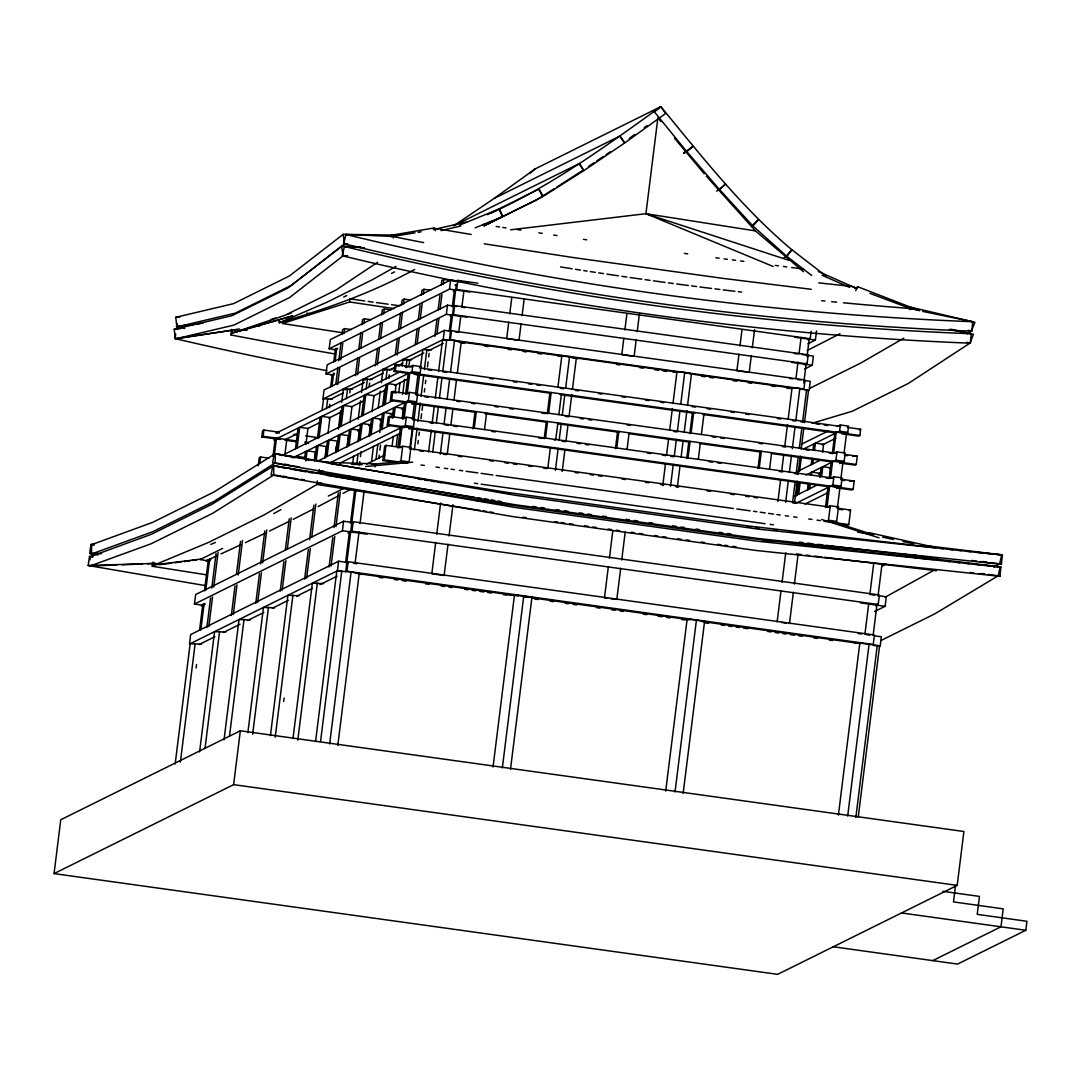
<?xml version="1.0" encoding="UTF-8"?>
<svg xmlns="http://www.w3.org/2000/svg" width="1081" height="1081" viewBox="0 0 1081 1081"><rect width="100%" height="100%" fill="white"/><g stroke="black" fill="none" stroke-linecap="round" stroke-linejoin="round"><path stroke-width="1.5" d="M116.978 565.025L90.007 566.025L151.381 543.662L212.619 513.326L273.709 475.005L273.763 465.708L327.759 474.545M275.263 453.682L213.957 491.99L152.745 522.326L91.628 544.675L91.507 554.013L152.88 531.649L214.119 501.314L275.209 462.992L275.263 453.682L329.259 462.533M90.088 559.796L90.142 556.688L151.245 534.338L212.471 504.003L273.763 465.708M343.636 332.907L282.384 323.53L349.609 301.977L349.852 298.626M949.334 329.489L971.224 333.745L970.414 343.19A3204.895 3100.213 -26.2 0 1 342.204 255.738L344.447 246.482L364.311 247.711M922.769 311.409L972.711 321.719L971.9 331.178A3204.895 3100.213 -26.2 0 1 343.704 243.725L345.947 234.469L392.444 236.415A4307.758 4192.591 -30.6 0 0 423.657 242.603M999.939 576.308L1000.898 567.012L757.105 541.176L514.34 507.381L272.79 465.641L271.128 474.843L512.867 516.61L755.876 550.445L999.939 576.308L996.668 575.889M1001.438 564.296L1002.398 554.985L758.605 529.163L515.84 495.355L274.29 453.628L272.628 462.83L514.367 504.597L757.376 538.419L1001.438 564.296L996.52 563.66M335.353 354.028A4519.445 3880.939 22.2 0 1 231.091 334.988L231.726 329.354M231.091 334.988L232.28 329.719M207.133 574.93L152.299 566.268L152.637 563.35M152.299 566.268L153.394 562.147M54.05 873.61L60.766 819.749L240.333 730.783L963.901 831.505L957.198 885.38L777.631 974.346L54.05 873.61L233.618 784.644L957.198 885.38M204.323 605.455L194.458 604.076L195.647 594.55L343.623 521.231L353.487 522.596M175.149 764.037L190.134 643.749L201.35 644.168M180.365 762.186L195.148 643.56M199.553 630.399L202.823 604.063M204.471 590.902L208.363 559.634M196.107 667.95L196.526 664.612M200.863 629.75L204.147 603.414M205.782 590.253L209.673 558.972M206.876 627.575L210.565 597.955M211.795 588.078L216.105 553.513M208.849 626.602L212.538 596.969M213.768 587.091L218.078 552.526M199.593 751.93L214.579 631.628L225.794 632.061M205.025 748.403L219.592 631.439M231.32 615.467L235.009 585.834M236.442 574.322L240.536 541.405M233.293 614.481L236.982 584.862M238.212 574.984L242.522 540.419M224.037 739.823L239.023 619.521L250.238 619.954M258.197 465.938L259.224 457.655L260.548 456.993L268.899 458.168M280.195 439.494L261.805 436.94L262.575 430.724L263.899 430.062L278.939 432.157M259.724 463.627L260.548 456.993M261.805 436.94L263.129 436.278L263.899 430.062M229.469 736.283L244.036 619.332M272.98 456.331L275.169 438.791L276.479 438.143L274.506 454.074M255.765 603.347L259.454 573.727M260.683 563.85L264.777 530.933M233.618 784.644L240.333 730.783M257.737 602.374L261.426 572.754M262.656 562.877L266.75 529.96M247.86 732.715L263.467 607.414L274.669 607.846M284.979 453.912L286.762 439.575L285.452 440.224M252.657 734.202L268.48 607.225M295.478 448.818L298.059 428.103M297.126 448.007L299.707 427.292L307.923 428.427L305.95 444.372M280.209 591.239L283.898 561.62M285.33 550.094L289.222 518.826M282.182 590.267L285.87 560.634M287.303 549.121L291.194 517.84M304.639 458.276L305.464 451.655M270.426 735.648L287.911 595.293L299.113 595.726M305.869 460.776L307.112 450.831L315.328 451.98L314.301 460.263M275.223 737.134L292.924 595.104M283.681 701.38L284.1 698.042M314.625 461.114L316.476 446.196M317.517 437.9L320.084 417.185M333.921 375.039L326.016 373.931L327.151 364.824L447.48 305.193L456.966 306.518M335.475 349.649L329.151 348.771L330.286 339.65L450.615 280.033L461.682 281.573M322.084 410.496L323.543 398.781L332.367 399.092M316.26 460.29L318.125 445.372L326.34 446.521L324.895 458.128M319.152 437.089L321.733 416.374L329.962 417.523L327.975 433.454M304.639 579.132L308.342 549.499M309.571 539.635L313.868 505.07M326.462 408.659L327.719 398.619M306.626 578.146L310.315 548.526M311.747 537L315.841 504.084M330.691 386.809L332.124 375.283M333.759 362.121L335.407 348.96M329.327 407.686L329.746 404.335M332.002 386.147L333.651 372.986M335.083 361.473L336.718 348.312M325.435 457.304L327.489 440.737M335.867 383.877L337.921 367.432M338.745 360.851L340.988 342.758M342.015 334.529L342.636 329.597L344.609 328.61L351.19 329.529M327.07 456.493L329.137 439.926L337.367 441.062L335.921 452.669M292.992 738.566L312.355 583.186L323.557 583.618M337.637 384.552L339.691 368.094M340.718 359.865L342.758 343.42M343.988 333.543L344.609 328.61M297.802 740.053L317.355 582.997M335.664 450.872L336.299 445.845M338.38 429.116L340.664 410.712M341.718 402.335L343.38 388.957L352.203 389.255M336.448 451.844L338.502 435.278M339.542 426.995L342.123 406.28M338.083 451.034L340.15 434.467L348.379 435.602L346.933 447.21M341.191 426.171L343.772 405.456L351.987 406.605L350.001 422.536M346.298 398.835L347.555 388.795M349.785 392.835L350.203 389.484L364.446 382.431M329.083 567.025L332.772 537.392M334.015 527.514L338.312 492.95M331.07 566.039L334.759 536.419M335.988 526.542L340.285 491.977M355.5 375.702L357.757 357.608M358.784 349.379L360.824 332.921M361.851 324.692L362.473 319.76L364.446 318.787L371.026 319.706M347.46 446.399L349.528 429.819M357.473 374.715L359.527 358.27M360.757 348.393L362.594 333.597M363.824 323.719L364.446 318.787M349.109 445.575L351.163 429.008L359.392 430.143L357.946 441.751M315.571 741.498L336.799 571.079L351.109 571.822L361.459 574.511M338.637 561.215L190.661 634.547L189.486 644.073L337.448 570.754L338.637 561.215L348.501 562.593M194.458 604.076L342.434 530.757L343.623 521.231M352.798 462.79L353.622 456.101M358.216 419.279L360.5 400.875M361.54 392.511L363.216 379.12L372.04 379.431M320.571 741.309L341.799 570.89M358.473 440.94L360.541 424.36M361.567 416.077L364.148 395.362M356.757 464.303L358.014 454.263M366.135 389.011L367.391 378.972M360.122 440.116L362.176 423.549L370.405 424.698L368.959 436.292M363.216 415.266L365.797 394.538L374.012 395.687L372.026 411.618M345.582 562.674L349.487 531.406M354.609 490.261L350.514 523.177L353.163 521.718L879.394 594.982L878.204 604.509L875.583 605.819M345.677 571.89L355.919 489.598M359.405 464.992L359.824 461.655M360.446 456.628L361.081 451.615M369.202 386.349L369.621 382.998M348.028 533.203L351.974 531.244L353.163 521.718M375.337 365.864L377.391 349.42M378.62 339.542L380.661 323.097M381.688 314.868L382.296 309.936L384.282 308.95L390.849 309.869M329.664 743.904L351.109 571.822M377.31 364.892L379.363 348.447M380.593 338.569L382.431 323.76M383.66 313.895L384.282 308.95M369.486 435.481L371.553 418.901M355.122 563.16L359.027 531.893M360.054 523.663L364.148 490.747M371.134 434.657L373.202 418.09L381.417 419.239L379.769 432.495M371.58 461.33L373.458 446.264M378.255 407.78L380.336 391.052M381.377 382.688L383.052 369.297L391.876 369.607M337.812 745.404L359.243 573.322M375.972 459.493L377.85 444.44M380.134 426.036L380.553 422.685M382.633 405.956L384.728 389.214M385.971 379.174L387.228 369.134M380.498 430.022L382.566 413.442M383.593 405.159L386.174 384.444M382.147 429.211L384.214 412.631L392.43 413.78L392.025 417.09M385.241 404.348L387.822 383.633L396.051 384.768L395.051 392.741M378.823 458.52L379.242 455.169M379.863 450.142L380.498 445.129M388.836 378.201L389.255 374.85M395.376 354.392L397.213 339.596M398.443 329.719L400.497 313.274M401.524 305.045L402.132 300.113L404.118 299.126L410.685 300.045M396.254 462.384L382.89 460.533L384.687 446.021L386.012 445.372L401.051 447.466M403.983 427.63L387.268 425.306L388.309 417.023L389.619 416.374L404.659 418.469M407.078 402.767L390.376 400.443L391.403 392.16L392.714 391.511L407.753 393.606M409.023 373.54L393.984 371.445L394.754 365.229L396.078 364.581L412.78 366.905M382.89 460.533L384.201 459.871L386.012 445.372M387.268 425.306L388.592 424.657L389.619 416.374M390.376 400.443L391.687 399.794L392.714 391.511M393.984 371.445L395.295 370.797L396.078 364.581M397.146 355.068L399.2 338.61M400.429 328.746L402.47 312.287M403.497 304.058L404.118 299.126M392.335 417.928L393.579 407.983M393.984 417.117L395.227 407.172L403.443 408.321L402.213 418.266M392.052 446.48L393.295 436.44M398.713 392.93L399.97 382.89M402.051 366.162L402.889 359.473L411.712 359.77M396.214 446.318L397.673 434.616M402.686 394.457L404.551 379.39M406.01 367.675L407.064 359.311M409.077 365.027L409.713 360M402.524 419.104L404.591 402.537M408.213 373.526L405.632 394.241L409.415 392.376L417.631 393.511L416.604 401.808L412.104 404.037M402.118 426.427L399.538 447.156L397.889 447.966L400.47 427.252L402.118 426.427L412.388 427.86L409.807 448.588M404.172 418.293L406.24 401.713M407.267 393.43L409.848 372.715L418.077 373.864L415.496 394.579M397.889 462.222L400.902 460.736L402.7 446.237L410.929 447.372L409.118 461.884L406.118 463.371M328.732 463.452L405.28 425.522L406.321 417.225L414.536 418.374L413.51 426.657L408.996 428.887M292.802 457.925L408.375 400.659L409.415 392.376M273.898 440.075L411.996 371.648L412.766 365.432L420.995 366.581L420.212 372.796L416.428 374.675M415.212 344.569L417.05 329.759M418.279 319.895L420.131 305.085M421.36 295.208L421.968 290.276L423.941 289.303L430.522 290.221M417.185 343.596L419.023 328.786M420.252 318.909L422.306 302.464M423.333 294.235L423.941 289.303M412.401 419.428L414.469 402.862M410.429 448.372L412.928 428.292M413.969 419.914L416.05 403.186M417.09 394.822L419.59 374.742M420.428 368.053L422.725 349.636L431.549 349.947M414.388 449.885L417.104 428.13M417.928 421.441L420.225 403.024M421.063 396.335L423.766 374.58M424.387 369.567L426.887 349.487M417.874 443.872L418.293 440.535M418.915 435.508L419.333 432.17M420.995 418.779L421.631 413.753M422.036 410.415L422.671 405.389M424.333 392.011L424.752 388.66M425.374 383.633L425.792 380.296M427.454 366.905L428.09 361.892M428.711 356.865L429.13 353.514M434.846 336.38L436.886 319.935M438.116 310.058L439.967 295.262M441.197 285.384L441.805 280.452L443.778 279.466L458.587 281.533M437.021 333.759L438.859 318.963M440.089 309.085L441.94 294.275M443.169 284.411L443.778 279.466M428.589 451.926L431.305 430.17M432.13 423.482L434.211 406.74M435.265 398.376L437.967 376.62M438.589 371.607L442.548 339.812L454.479 340.434L463.114 342.677M444.345 330.367L324.016 389.998L322.881 399.105L443.21 339.488L444.345 330.367L450.669 331.245M326.016 373.931L446.345 314.314L447.48 305.193M329.151 348.771L449.48 289.14L450.615 280.033M432.765 451.763L435.265 431.684M436.305 423.32L438.386 406.591M439.44 398.227L441.94 378.147M442.764 371.445L446.723 339.65M449.291 331.124L451.345 314.679M452.371 306.45L454.412 289.992M449.385 340.339L456.344 284.411L455.033 285.06M450.209 316.314L453.507 314.679L454.642 305.572L808.196 354.798L807.061 363.905L804.872 365M453.344 291.14L456.641 289.519L457.776 280.398L477.788 283.181M440.305 454.209L443.021 432.454M444.061 424.09L446.142 407.361M447.183 398.997L449.682 378.918M450.52 372.215L454.479 340.434M458.83 331.624L460.682 316.814M461.911 306.936L463.952 290.492M435.697 542.5L431.805 573.768L444.129 575.484L448.034 544.216M436.724 534.271L440.616 503.003M447.304 453.79L449.804 433.711M450.845 425.346L452.925 408.604M453.966 400.24L456.466 380.161M457.304 373.472L461.263 341.677M449.047 535.987L452.953 504.719M484.518 429.576L486.585 413.01L485.274 413.658M508.719 322.179L506.678 338.637L519.002 340.353L521.056 323.895M509.746 313.949L511.799 297.505M522.082 315.666L524.136 299.221M493.044 767.024L514.475 594.928L531.92 597.361L534.136 598.55M502.341 767.942L523.772 595.861M544.189 438.724L546.256 422.144L547.567 421.495L545.5 438.075M547.283 413.861L549.864 393.146L551.188 392.498L548.608 413.212M547.878 467.789L550.378 447.71M557.877 387.471L561.836 355.676L578.227 358.703M510.475 769.442L531.92 597.361M557.85 422.928L555.783 439.494L554.472 440.156M558.877 414.645L561.458 393.93L560.147 394.579M555.418 470.235L558.134 448.48M559.174 440.116L561.255 423.387M562.296 415.023L564.795 394.943M565.633 388.241L569.592 356.46M562.201 471.492L564.917 449.737M565.958 441.372L568.038 424.63M569.079 416.266L571.795 394.511M572.417 389.498L576.376 357.703M623.832 338.204L621.791 354.663L632.574 356.162M624.859 329.975L626.912 313.531M615.454 448.642L617.521 432.076L618.832 431.414L616.765 447.993M773.226 266.507L645.925 213.7L657.87 117.829L660.991 121.653M634.128 356.379L636.168 339.92M637.195 331.691L639.452 313.598M608.36 566.539L604.468 597.807L607.549 598.239M609.387 558.309L612.873 530.325M627.048 449.426L629.115 432.846M616.805 599.523L620.697 568.255M621.724 560.026L625.21 532.055M662.788 485.491L665.491 463.735M666.531 455.371L668.626 438.643M669.666 430.279L672.368 408.523M672.99 403.497L676.963 371.702L684.705 372.486L691.489 373.729L687.53 405.524M670.531 486.261L673.247 464.506M674.287 456.141L676.368 439.413M677.409 431.049L679.908 410.969M680.746 404.267L684.705 372.486M677.314 487.517L680.03 465.762M681.071 457.398L683.151 440.656M684.192 432.292L686.908 410.537M686.705 458.56L688.773 441.994L690.097 441.332L688.029 457.912M689.813 433.697L692.394 412.983L693.705 412.334L691.124 433.049M698.312 459.344L700.366 442.764M701.407 434.481L703.988 413.766L702.664 414.415M665.707 791.062L687.151 618.967L704.582 621.399L706.798 622.588M675.017 791.981L696.448 619.899M683.151 793.481L704.582 621.399M738.958 354.23L736.904 370.675L749.241 372.405L751.281 355.946M739.972 346.001L742.025 329.556M752.308 347.717L754.565 329.624M769.564 469.262L771.631 452.696M777.901 501.516L780.604 479.761M781.644 471.397L783.739 454.669M784.779 446.304L787.481 424.549M788.117 419.523L792.076 387.728L799.818 388.511L808.453 390.754L804.494 422.549M795.954 378.553L797.994 362.094M799.021 353.879L801.075 337.421M785.644 502.287L788.36 480.532M789.4 472.167L791.481 455.439M792.319 448.75L795.021 426.995M795.859 420.293L799.818 388.511M803.764 382.985L806.223 363.243M807.048 356.662L809.291 338.569M808.007 339.826L810.196 338.731L811.142 331.137M777.144 621.845L781.036 590.577M782.063 582.348L785.752 552.729M792.643 501.868L795.143 481.788M796.184 473.424L798.264 456.682M799.305 448.318L801.818 428.238M802.643 421.549L806.602 389.755M794.494 502.868L797.197 481.113M798.035 474.41L800.318 456.006M801.156 449.318L803.872 427.563M804.723 368.986L812.25 365.256L813.385 356.135L802.318 354.595M807.858 343.812L815.385 340.083L816.52 330.962M796.521 495.814L797.967 484.22M799.602 471.154L801.386 456.804M797.048 495.003L798.71 481.748M798.697 494.193L800.143 482.585M789.481 623.561L793.373 592.293M794.4 584.064L798.089 554.445M807.534 490.355L808.372 483.734M808.075 489.544L808.683 484.572M811.169 464.681L811.953 458.303M812.953 450.345L813.75 443.967M809.71 488.734L810.331 483.761M811.372 475.464L811.777 472.154L820.006 473.302L819.587 476.613M812.804 463.871L813.412 459.087M814.601 449.52L815.385 443.156L823.614 444.291L822.614 452.263M819.911 477.464L821.141 467.519M821.56 476.64L822.79 466.695L831.019 467.843L829.37 468.654M830.194 474.478L830.803 469.505M829.681 485.964L827.1 506.678L825.452 507.489L828.032 486.774L829.681 485.964L839.964 487.382L837.383 508.111M825.465 521.745L828.465 520.258L830.276 505.759L838.491 506.908L836.68 521.407L833.681 522.893M796.819 502.895L832.856 485.045L833.883 476.748L842.099 477.897L841.072 486.18L836.572 488.423M805.926 475.059L835.951 460.182L836.978 451.899L845.207 453.034L844.166 461.33L839.667 463.56M803.534 449.034L839.559 431.17L840.329 424.968L848.558 426.103L847.788 432.319L844.774 433.805M841.032 477.532L842.896 462.614L841.572 463.263M844.126 452.723L846.504 433.603L845.193 434.265M839.099 524.042L847.45 525.204L848.774 524.555L850.571 510.043L837.207 508.192M836.802 487.882L851.842 489.977L853.152 489.328L854.193 481.045L840.815 479.18M839.896 463.033L854.936 465.127L856.26 464.465L857.287 456.182L845.585 454.56M841.842 433.792L858.557 436.116L859.868 435.467L860.638 429.252L847.274 427.387M838.383 815.101L859.814 643.006L877.259 645.438L879.475 646.627L858.246 817.047M864.922 634.142L868.611 604.509M869.84 594.631L873.732 563.363M847.68 816.02L869.11 643.938M873.137 635.277L877.042 604.009M878.056 595.78L881.961 564.512M855.828 817.52L877.259 645.438M874.543 611.549L885.109 606.306L886.298 596.78L878.083 595.631M955.536 885.461L953.483 901.919L1003.209 908.851L1000.965 926.795L932.741 960.617M833.289 946.767L957.59 964.076L1025.828 930.268L1026.95 921.282L977.224 914.364L979.467 896.406L942.997 891.325M97.966 554.904L89.669 553.472L91.007 544.446L94.331 544.446M205.917 585.713L88.169 565.498L89.507 556.458L92.844 556.458M184.729 328.489A3204.895 2909.255 26.5 0 1 176.5 326.57L177 323.611M326.921 370.702A3204.895 2909.255 26.5 0 1 175 338.583L175.744 334.151M479.883 510.367L317.274 484.518L317.287 480.937M474.735 497.287L318.773 472.505L319.314 469.492M993.844 567.295L999.601 563.836L1001.749 554.823L928.903 546.013M881.001 640.506L934.781 613.859L998.101 575.849L1000.263 566.849L927.403 558.026M967.238 333.867L971.454 331.11L974.94 322.287L910.459 307.099L909.405 309.693M812.034 423.279L852.314 411.226L908.202 383.539L969.954 343.136L973.441 334.313L950.807 329.178M855.706 290.532L857.841 286.776L918.472 310.274M783.874 257.873L786.9 256.373L791.873 249.752C742.107 208.038 701.934 156.542 660.802 106.654L535.217 168.879L494.328 198.309L453.669 225.807M716.541 191.094L719.568 189.594L725.621 183.959L719.405 189.405L686.881 151.705L683.854 153.205M686.881 151.705L693.097 146.259L683.692 153.029M530.109 173.095L535.217 168.879M494.328 198.309L619.913 136.071L624.777 142.908L665.666 113.478L660.802 106.654L654.437 111.924L686.719 151.529M347.623 243.766L344.515 243.833L291.248 285.425L235.361 313.112L176.919 326.881L175.73 317.314L233.537 303.653L289.37 275.993L343.177 234.347L393.052 235.063L393.484 237.874M347.677 255.751L343.015 255.846L289.749 297.437L233.861 325.138L175.433 338.894L174.23 329.327L232.037 315.666L287.87 288.005L341.691 246.36L360.405 246.846M490.085 213.498C551.634 185.905 606.279 145.854 660.802 106.654M629.25 138.422L634.696 134.503M644.235 127.626L646.965 125.666M583.105 170.163L556.823 187.108M588.523 166.501L593.942 162.839M596.658 161.001L603.428 156.421M606.144 154.583L610.211 151.826M377.607 262.278L335.961 290.059L285.195 315.22L232.239 333.11L231.442 330.056M554.04 188.864L535.919 200.336L483.977 225.767M280.952 509.624L273.696 513.624M903.811 338.177L860.665 363.108L809.885 388.268M317.692 484.058L264.196 514.867L208.809 542.311L154.556 564.89M396.024 266.412L372.607 279.601L326.394 302.491L279.357 322.746L278.493 319.827M854.909 288.411L857.841 286.776M933.133 559.499L936.051 557.891M885.015 597.266L934.552 569.903M313.706 508.908L293.1 519.366M318.111 506.584L338.65 495.72M343.042 493.382L350.379 489.504M839.991 333.732L807.223 350.514M484.193 225.753L542.608 196.674L538.851 189.161L487.409 214.66M455.182 225.064L579.267 163.582L583.943 170.541L624.588 143.043L619.913 136.071M343.704 297.072L346.69 295.586M391.498 273.385L394.484 271.912M414.672 269.426C371.959 293.032 325.962 308.909 279.357 322.746M455.574 281.479L457.776 280.398M334.34 350.109L337.623 348.487M452.439 306.653L454.642 305.572M331.205 375.283L334.488 373.648M330.367 399.308L343.19 392.957M369.661 379.85L383.201 373.134M389.214 370.161L395.578 367M398.24 365.689L402.754 363.446M408.767 360.473L423.806 353.014M428.319 350.785L443.359 343.326M276.168 433.116L400.754 371.391M409.767 366.918L412.766 365.432M285.114 439.737L297.126 433.792M307.639 428.576L321.138 421.887M328.651 418.171L342.164 411.469M351.163 407.01L363.175 401.065M373.675 395.849L387.187 389.16M394.7 385.444L408.213 378.742M281.817 455.587L392.903 400.551M302.518 458.33L305.518 456.844M357.743 430.968L361.068 429.319M368.567 425.603L371.567 424.117M379.769 420.05L381.417 419.239M390.781 414.591L394.092 412.956M401.591 409.24L404.591 407.753M317.746 461.114L389.809 425.414M403.308 418.712L406.321 417.225M339.947 463.1L399.997 433.359M410.753 428.684L412.388 427.86M366.675 464.087L384.687 455.155M399.7 447.723L402.7 446.237M222.645 548.418L199.999 559.634L209.863 561.012M328.34 496.044L344.947 487.815M206.903 561.431L210.849 559.472M265.061 533.257L245.509 542.594M269.493 531.068L288.668 521.569M201.363 605.873L205.322 603.914M199.012 644.56L214.916 636.682M223.375 632.493L239.982 624.264M247.535 620.521L263.805 612.468M272.344 608.225L288.303 600.32M296.789 596.117L312.463 588.361M320.003 584.618L337.137 576.132M801.305 444.305L828.33 430.914M837.329 426.455L840.329 424.968M822.263 444.967L835.775 438.278M859.327 429.9L860.638 429.252M797.954 471.235L820.465 460.074M833.978 453.385L836.978 451.899M796.129 485.126L799.143 483.639M818.358 474.113L821.655 472.478M857.287 456.182L852.625 456.371M794.859 496.098L817.371 484.937M830.884 478.248L833.883 476.748M805.048 504.03L827.56 492.882M838.316 488.207L839.964 487.382M854.193 481.045L849.531 481.234M827.262 507.246L830.276 505.759M849.261 510.705L850.571 510.043M881.596 566.363L886.123 564.12M483.896 225.605L496.071 219.794L482.545 225.456M205.768 560.958L216.47 556.012M221.065 553.891L240.928 544.716M459.938 224.997L499.165 208.998L502.908 216.511M475.194 227.834L502.341 216.768L499.165 208.998M210.781 544.351L215.443 542.486M270.804 319.557L275.52 318.071M288.073 314.112L291.208 313.125M292.343 315.868L231.902 333.043M285.006 318.138L292.748 315.882M283.452 318.584L236.901 331.813M460.925 225.929L440.98 230.604M467.222 221.835L434.184 229.388M433.373 229.631L437.967 228.794A6097.502 5776.391 -17.8 0 0 471.154 234.469M415.05 232.847L390.809 236.725M418.104 232.334L421.158 231.807M239.523 328.962L180.014 338.231M237.009 329.597L175 338.583M391.565 235.226L434.657 227.861L435.44 230.672M202.89 323.057L176.919 326.881M202.579 323.124L176.5 326.57M191.986 560.526L196.661 559.904M174.838 562.742L181.067 561.931M184.189 561.539L190.432 560.728M201.593 558.972L153.056 565.025M159.245 564.741L171.717 563.147M510.502 229.807L645.925 213.7L755.457 230.902L803.521 271.723M175.73 317.314L180.324 316.814M174.23 329.327L180.365 328.678M412.712 462.182L365.716 466.506M402.173 461.587L371.54 464.276M147.313 563.755L155.745 563.377M142.26 563.985L122.031 564.822M155.124 563.377L88.169 565.498M557.674 355.838L561.836 355.676M672.787 371.864L676.963 371.702M787.9 387.89L792.076 387.728M509.462 595.118L514.475 594.928M682.138 619.156L687.151 618.967M854.814 643.195L859.814 643.006M91.507 554.013L101.614 553.648M89.669 553.472L98.033 553.269M320.638 471.208L323.678 471.221M319.138 483.221L322.179 483.234M321.625 471.965L318.246 471.897L318.773 472.505M316.747 483.923L320.125 483.977M374.242 465.06L377.283 465.154M335.096 474.708L324.422 474.356M325.921 462.344L374.702 463.817L374.972 466.857M351.406 464.276L362.054 464.668M346.866 476.18L349.906 476.289M985.94 553.337L1002.398 554.985M982.791 565.187L1000.898 567.012M966.198 551.256L971.13 551.769M976.062 552.296L982.643 552.999M964.698 563.269L969.643 563.796M972.927 564.147L979.508 564.836M948.118 549.229L953.05 549.783M957.982 550.324L961.266 550.702M946.632 561.242L949.915 561.607M954.847 562.161L959.779 562.715M931.7 547.297L934.984 547.675M939.916 548.256L943.2 548.648M928.39 546.905L749.498 526.123L506.732 492.328L330.651 463.735M931.849 559.499L748.011 538.135L505.232 504.341L327.502 475.478M747.282 526.663L750.619 527.055M755.633 527.65L758.97 528.055M773.982 529.852L777.307 530.244M788.995 531.649L795.657 532.447M799.359 542.121L802.697 542.527M807.71 543.121L812.709 543.716M817.722 544.324L822.736 544.919M826.073 545.324L937.916 558.701M762.47 540.676L774.145 542.067M732.756 546.351L736.093 546.756M796.197 553.945L801.197 554.539M806.21 555.134L809.547 555.539M814.561 556.134L821.236 556.931M824.573 557.337L936.416 570.714L935.889 570.106M811.304 289.316L721.662 278.209L572.673 257.467L484.207 243.793M857.638 532.095L867.273 533.744M989.953 562.836L980.102 561.566M715.838 257.778L719.135 258.197M724.081 258.832L727.378 259.264M732.323 259.899L735.62 260.318M740.58 260.953L743.877 261.386M775.212 265.413L778.509 265.831M783.455 266.466L786.752 266.885M791.697 267.52L803.237 269.007M765.064 523.704L481.113 484.18M770.077 524.366L773.428 524.812M971.914 560.471L976.832 561.12M970.414 572.484L973.684 572.916M978.616 573.579L981.886 574.011M275.209 462.992L281.209 463.803M284.222 464.208L288.722 464.816M273.709 475.005L279.722 475.816M282.722 476.221L285.722 476.626M583.402 239.333L586.713 239.806M684.381 253.4L687.692 253.859M464.844 282.006L468.005 282.452M456.641 289.519L810.196 338.731M449.48 289.14L470.032 292.005M794.819 337.218L815.385 340.083M461.709 307.18L464.871 307.626M794.4 353.501L797.575 353.933M351.42 299.099L364.783 300.964M368.121 301.423L373.134 302.126M376.472 302.585L388.174 304.22M391.511 304.68L399.862 305.842M453.507 314.679L807.061 363.905M446.345 314.314L466.897 317.179M791.684 362.392L812.25 365.256M455.412 331.908L458.574 332.353M789.684 378.445L792.846 378.89M797.602 379.553L800.764 379.985M805.507 380.647L810.25 381.309L809.115 390.43L805.953 389.984M443.21 339.488L446.372 339.92M457.439 341.474L561.147 355.906M572.714 357.514L677.936 372.161M689.502 373.769L793.292 388.228M461.29 342.839L464.735 343.326M484.68 346.096L488.085 346.569M508.056 349.352L511.408 349.812M523.096 351.447L526.447 351.906M538.122 353.541L541.459 354M616.494 364.446L619.845 364.905M639.857 367.702L643.222 368.162M654.87 369.783L658.248 370.256M663.207 370.945L666.599 371.418M701.542 376.283L704.893 376.756M709.893 377.445L713.23 377.918M733.256 380.701L736.58 381.161M748.255 382.796L751.646 383.255M771.604 386.039L775.036 386.512M786.725 388.147L790.062 388.606M419.469 367.837L840.586 426.455M394.754 365.229L399.767 365.932M404.78 366.621L408.132 367.094M428.184 369.878L431.522 370.351M443.224 371.972L446.561 372.445M490.004 378.485L493.355 378.958M513.407 381.742L516.745 382.215M528.447 383.836L531.784 384.309M536.798 384.998L540.149 385.471M560.201 388.255L563.539 388.728M575.241 390.349L578.578 390.822M598.631 393.606L601.968 394.079M622.021 396.862L625.372 397.335M645.425 400.119L648.762 400.592M660.464 402.213L663.802 402.686M692.218 406.645L695.556 407.105M707.258 408.726L710.595 409.199M730.648 411.996L733.985 412.456M745.687 414.077L749.025 414.55M777.442 418.509L780.779 418.969M792.481 420.604L795.819 421.063M800.832 421.766L804.183 422.225M815.871 423.86L819.222 424.32M824.235 425.022L827.573 425.482M411.996 371.648L420.212 372.796M839.559 431.17L847.788 432.319M395.295 370.797L859.868 435.467M414.037 374.229L551.067 393.308M561.093 394.714L694.786 413.32M703.136 414.482L835.154 432.859M416.117 394.768L836.586 453.304M391.403 392.16L396.416 392.862M424.819 396.808L428.171 397.281M456.574 401.227L459.911 401.7M471.613 403.321L474.951 403.794M495.017 406.578L498.355 407.051M510.056 408.672L513.394 409.145M541.797 413.104L545.148 413.564M565.201 416.361L568.538 416.82M580.24 418.455L583.578 418.915M588.591 419.617L591.929 420.077M627.034 424.968L630.372 425.428M673.814 431.481L677.165 431.941M712.257 436.832L715.595 437.292M720.608 437.994L723.959 438.454M759.051 443.345L762.389 443.805M782.441 446.602L785.779 447.061M805.831 449.858L809.183 450.318M829.235 453.115L832.573 453.574M844.275 455.209L847.612 455.669M408.375 400.659L416.604 401.808M835.951 460.182L844.166 461.33M391.687 399.794L856.26 464.465M412.091 403.47L475.599 412.307M485.626 413.712L545.783 422.076M557.485 423.711L619.318 432.319M629.345 433.711L689.502 442.088M699.529 443.48L761.362 452.088M771.388 453.493L831.546 461.871M413.023 419.631L833.492 478.167M388.309 417.023L393.322 417.712M430.089 422.833L433.427 423.306M445.129 424.928L448.466 425.401M453.48 426.09L456.817 426.563M491.909 431.441L495.26 431.914M538.703 437.954L542.054 438.427M562.106 441.21L565.444 441.683M577.146 443.305L580.483 443.778M585.497 444.467L588.834 444.94M647.33 453.074L650.667 453.547M662.369 455.169L665.707 455.642M670.72 456.344L674.071 456.804M709.163 461.695L712.501 462.155M717.514 462.857L720.851 463.317M779.347 471.465L782.685 471.924M794.386 473.559L797.724 474.019M826.141 477.978L829.478 478.437M841.18 480.072L844.518 480.532M405.28 425.522L413.51 426.657M832.856 485.045L841.072 486.18M388.592 424.657L853.152 489.328M408.996 428.333L828.451 486.72M409.402 448.629L830.032 507.084M419.793 450.912L423.13 451.372M443.183 454.169L446.521 454.628M458.222 456.263L461.56 456.723M489.977 460.682L493.314 461.141M505.016 462.776L508.354 463.236M513.367 463.938L516.704 464.398M528.406 466.033L531.744 466.492M543.446 468.127L546.797 468.586M575.2 472.546L578.538 473.005M590.24 474.64L593.577 475.1M598.59 475.802L601.941 476.275M621.994 479.059L625.331 479.532M645.384 482.315L648.722 482.788M660.423 484.41L663.775 484.883M675.463 486.504L678.814 486.963M707.217 490.923L710.555 491.396M730.607 494.179L733.958 494.652M745.647 496.274L748.998 496.747M754.011 497.436L757.349 497.909M792.441 502.787L795.792 503.26M839.234 509.3L842.572 509.773M293.978 434.251L297.316 434.724M305.68 435.886L319.044 437.751M275.952 432.576L279.29 433.049M314.382 437.927L317.733 438.4M263.129 436.278L296.545 440.94M304.896 442.102L308.247 442.561M285.208 440.197L296.897 441.818M305.261 442.98L308.598 443.453M400.902 460.736L409.118 461.884M828.465 520.258L836.68 521.407M384.201 459.871L407.605 463.127M420.968 464.992L424.306 465.452M436.008 467.087L439.345 467.546M444.359 468.249L447.71 468.708M451.047 469.181L454.385 469.64M459.398 470.343L462.749 470.803M466.087 471.275L477.788 472.897M481.126 473.37L492.828 474.991M496.165 475.464L733.458 508.502M736.81 508.962L750.173 510.827M753.525 511.286L756.862 511.759M760.2 512.218L765.213 512.921M768.564 513.38L773.577 514.083M776.915 514.542L780.252 515.015M785.265 515.705L788.617 516.178M793.63 516.867L796.967 517.34M808.669 518.961L812.007 519.434M817.02 520.123L820.357 520.596M823.708 521.056L848.774 524.555M402.051 462.776L405.389 463.236M296.099 456.29L304.315 457.439M532.838 506.367L536.162 506.827M541.162 507.516L544.486 507.989M556.147 509.61L559.472 510.07M564.458 510.759L567.795 511.232M579.443 512.853L582.781 513.313M587.767 514.002L591.091 514.475M602.752 516.096L606.076 516.556M626.048 519.339L629.385 519.799M634.371 520.501L637.709 520.961M649.357 522.582L652.681 523.042M672.652 525.825L675.99 526.285M680.976 526.988L684.314 527.447M695.961 529.068L699.285 529.528M719.27 532.311L722.594 532.784M727.581 533.474L730.918 533.933M301.113 479.342L304.45 479.815M523.015 517.218L526.352 517.677M554.648 521.623L557.972 522.082M561.309 522.542L564.633 523.015M569.619 523.704L572.957 524.177M584.605 525.798L587.929 526.258M592.929 526.947L596.253 527.42M607.914 529.041L611.238 529.501M616.238 530.19L619.562 530.663M631.209 532.284L634.547 532.744M639.533 533.433L642.871 533.906M654.518 535.527L657.843 535.987M662.842 536.689L666.166 537.149M677.814 538.77L681.152 539.23M686.138 539.932L689.475 540.392M701.123 542.013L704.447 542.473M717.77 544.324L721.095 544.797M724.432 545.256L727.756 545.716M871.502 594.712L874.786 595.172M351.974 531.244L878.204 604.509M342.434 530.757L367.108 534.19M860.449 602.874L885.109 606.306M610.643 598.671L615.265 599.32M781.766 622.494L786.387 623.142M353.446 563.282L356.73 563.741M858.3 633.561L861.584 634.02M866.516 634.709L869.813 635.169M874.745 635.858L881.326 636.777L880.137 646.303L873.556 645.384M337.448 570.754L340.745 571.214M358.824 573.727L518.34 595.928M524.434 596.78L527.771 597.253M531.109 597.712L689.813 619.805M701.515 621.44L860.395 643.56M379.161 577.389L382.782 577.903M394.47 579.524L397.822 579.997M402.416 580.632L406.172 581.159M425.671 583.862L428.995 584.335M441.251 586.037L444.588 586.497M448.926 587.105L452.25 587.564M464.641 589.294L467.978 589.753M472.181 590.348L475.505 590.807M479.68 591.388L483.802 591.956M488.031 592.55L491.369 593.01M503.746 594.739L507.057 595.199M534.811 599.063L538.149 599.523M550.175 601.198L553.486 601.658M565.12 603.279L568.444 603.739M573.227 604.414L576.741 604.901M596.617 607.671L599.996 608.144M611.63 609.752L614.994 610.225M619.94 610.914L623.345 611.387M643.195 614.157L646.735 614.643M658.14 616.238L661.775 616.738M666.788 617.44L670.125 617.9M681.814 619.521L685.165 619.994M704.569 622.697L708.541 623.251M721.176 625.007L724.5 625.467M728.594 626.034L731.932 626.507M736.134 627.088L739.445 627.548M743.633 628.129L747.755 628.71M767.686 631.48L771.01 631.939M775.374 632.547L778.712 633.02M782.644 633.561L785.968 634.02M790.4 634.642L794.265 635.182M798.764 635.804L802.102 636.277M813.79 637.898L817.52 638.425M829.154 640.033L832.478 640.506M901.527 912.959L1025.828 930.268M983.115 561.485L986.413 561.958M991.358 562.66L999.601 563.836M981.616 573.498L984.913 573.97M988.21 574.443L998.101 575.849M474.451 483.193L477.788 483.693M299.275 466.87L282.614 464.384M297.775 478.883L279.452 476.14M483.072 224.47L486.355 224.97M496.206 226.442L499.503 226.929M502.787 227.429L506.07 227.915M517.569 229.645L520.853 230.131M538.919 232.847L542.203 233.334M553.702 235.063L556.999 235.563M349.609 301.977L394.052 308.598M418.239 479.018L421.549 479.545M424.874 480.072L428.184 480.599M431.508 481.126L434.819 481.653M438.129 482.18L441.453 482.707M486.22 489.828L489.544 490.355M492.855 490.882L496.165 491.409M499.49 491.936L502.8 492.463M506.124 492.99L509.435 493.517M478.059 497.814L481.383 498.341M484.693 498.868L488.017 499.395M491.328 499.935L494.652 500.462M497.963 500.989L501.287 501.516M476.437 500.517L479.748 501.044M483.072 501.57L486.382 502.097M483.193 510.894L486.518 511.421M489.842 511.948L493.152 512.475M91.007 544.446L94.317 545.013M89.507 556.458L92.817 557.026M305.761 459.493L309.071 460.074M305.923 471.802L291.005 469.1M309.234 472.383L312.558 472.965M295.816 457.695L274.29 453.628M272.79 465.641L286.033 468.195M921.498 557.823L924.606 558.485M902.865 541.513L913.702 543.824M902.919 553.864L906.013 554.526M909.107 555.188L912.202 555.85M882.745 537.149L893.582 539.5M935.565 547.459L868.529 532.568M870.367 534.419L873.462 535.109M934.065 559.472L914.431 555.161M919.661 310.679L910.337 308.517A4307.758 4192.591 -30.6 0 1 843.383 302.802M968.252 330.273L971.454 331.11M966.765 342.285L969.954 343.136M879.029 537.811L821.722 519.515M832.438 521.582L869.219 533.419M645.925 213.7L789.306 260.453M912.31 309.274L869.827 293.329M856.706 288.195L852.341 286.479A6097.502 5776.391 -17.8 0 1 818.776 282.857M849.625 287.384L822.073 275.277M856.206 288.262L818.195 271.426M402.889 359.473L404.726 360.459M383.052 369.297L384.89 370.297M363.216 379.12L365.067 380.12M343.38 388.957L345.231 389.944M825.843 275.939L791.873 249.752L786.414 255.981L752.93 225.956L758.389 219.727L752.335 225.361L719.568 189.594M786.9 256.373L811.723 275.506M755.457 230.902L706.42 176.284M704.258 173.771L674.53 138.273M579.267 163.582L583.726 170.676L543.324 196.269L538.851 189.161M343.177 234.347L344.515 243.833M341.691 246.36L343.015 255.846M152.745 562.512L153.002 565.539M971.224 333.745A3197.584 3118.212 -32.4 0 1 344.447 246.482M246.9 330.367A4317.582 3900.207 26 0 1 243.59 329.719M259.562 326.097A4307.758 3960.662 28 0 1 256.265 325.462M836.694 302.167A4307.758 4192.591 -30.6 0 1 831.681 301.694M824.992 301.045A4307.758 4192.591 -30.6 0 1 821.655 300.721M741.552 292.073A4307.758 4192.591 -30.6 0 1 738.215 291.681M734.891 291.289A4307.758 4192.591 -30.6 0 1 723.23 289.884M719.905 289.478A4307.758 4192.591 -30.6 0 1 714.919 288.857M711.582 288.451A4307.758 4192.591 -30.6 0 1 699.934 286.978M696.61 286.56A4307.758 4192.591 -30.6 0 1 691.624 285.911M688.3 285.492A4307.758 4192.591 -30.6 0 1 676.665 283.952M673.341 283.519A4307.758 4192.591 -30.6 0 1 668.355 282.844M665.031 282.398A4307.758 4192.591 -30.6 0 1 653.397 280.803M650.086 280.344A4307.758 4192.591 -30.6 0 1 645.1 279.641M641.776 279.182A4307.758 4192.591 -30.6 0 1 630.155 277.52M626.845 277.047A4307.758 4192.591 -30.6 0 1 621.872 276.317M618.548 275.831A4307.758 4192.591 -30.6 0 1 606.941 274.115M603.63 273.615A4307.758 4192.591 -30.6 0 1 598.658 272.858M595.347 272.358A4307.758 4192.591 -30.6 0 1 590.375 271.601M587.064 271.088A4307.758 4192.591 -30.6 0 1 583.754 270.574M580.443 270.061A4307.758 4192.591 -30.6 0 1 575.484 269.291M572.173 268.764A4307.758 4192.591 -30.6 0 1 560.593 266.912M972.711 321.719A3197.584 3118.212 -32.4 0 1 345.947 234.469M310.031 313.693A6107.326 5226.608 22 0 1 306.747 313.139M348.177 561.715L346.987 571.241L873.232 644.506L874.421 634.979L348.177 561.715M451.507 330.745L450.372 339.853L803.926 389.079L805.061 379.958L451.507 330.745M474.991 412.226L472.924 428.806L474.248 428.144L476.316 411.577L474.991 412.226M760.038 451.912L757.97 468.478L759.294 467.83L761.348 451.263L760.038 451.912M831.303 461.83L829.235 478.41L830.546 477.748L832.613 461.182L831.303 461.83M834.91 432.832L832.329 453.547L833.64 452.898L836.221 432.17L834.91 432.832"/></g></svg>
